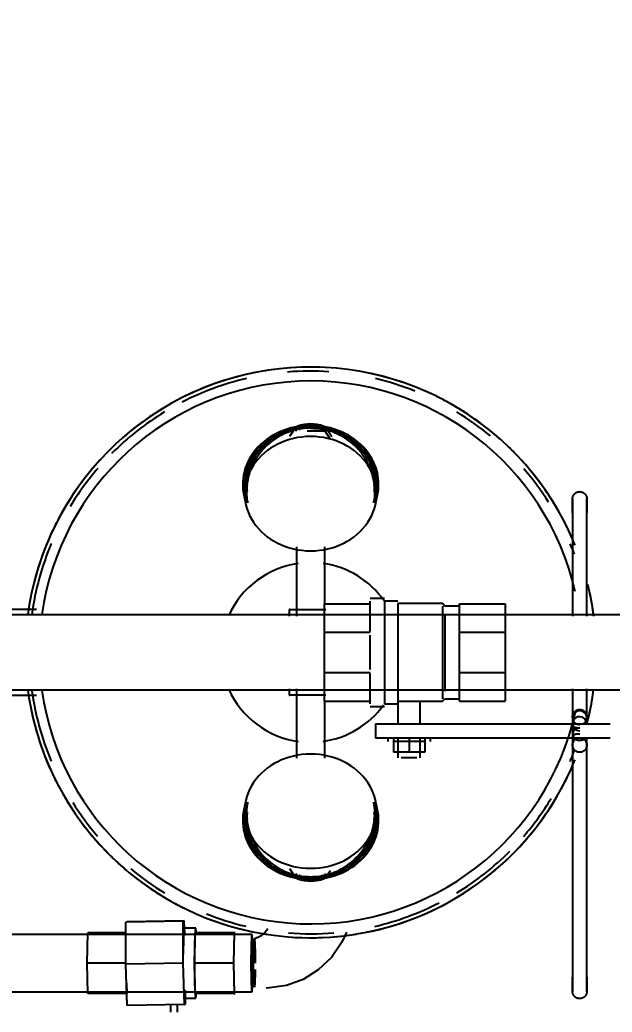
# Model space of a CAD drawing. Extents: x 15525 to 50715, y -3252 to 56414.
# Drawn here: x 40026.6 to 40290.2, y 45196.4 to 45638.1 of the extents above; entities that cross this region are included whole.
import ezdxf

# ---------------------------------------------------------------- set-up
doc = ezdxf.new("R2010")
doc.units = 0
doc.header["$MEASUREMENT"] = 0
doc.layers.add('H-Fixtures__Sink', color=252, linetype='CONTINUOUS')
doc.layers.add('RM$TXT', color=4, linetype='CONTINUOUS')
doc.styles.add('Arial', font='arial.ttf')

msp = doc.modelspace()

# ---------------------------------------------------------------- linework, layer by layer
at = {"layer": 'H-Fixtures__Sink'}
for p, q in [((40146.73, 45452.88), (40149.57, 45457.15)), ((40149.57, 45457.15), (40162.4, 45457.15)), ((40149.57, 45455), (40149.57, 45457.15)), ((40162.4, 45457.15), (40165.39, 45452.66)), ((40162.4, 45455), (40162.4, 45457.15)), ((40162.4, 45455), (40154.47, 45455)), ((40164.87, 45451.3), (40162.4, 45455)), ((40125.76, 45431.44), (40125.76, 45431.04)), ((40126.62, 45431.04), (40126.62, 45427.22)), ((40185.35, 45427.22), (40185.35, 45431.04)), ((40186.21, 45431.04), (40186.21, 45431.44)), ((40272.54, 45424.09), (40272.54, 45372.7)), ((40278.89, 45372.7), (40278.89, 45424.09)), ((40272.54, 45418.59), (40272.54, 45372.7)), ((40278.89, 45372.7), (40278.89, 45418.59)), ((40149.64, 45403.58), (40149.64, 45372.7)), ((40162.34, 45378.19), (40162.34, 45403.58)), ((40162.21, 45365.52), (40162.21, 45378.19)), ((40162.21, 45378.19), (40182.53, 45378.19)), ((40188.88, 45380.57), (40182.53, 45380.57)), ((40182.53, 45365.89), (40182.53, 45379.39)), ((40194.85, 45379.42), (40188.88, 45379.42)), ((40188.88, 45379.39), (40188.88, 45356.56)), ((40194.85, 45378.31), (40194.85, 45356.56)), ((40214.67, 45378.28), (40194.85, 45378.28)), ((40215.74, 45377.2), (40214.67, 45378.28)), ((40222.29, 45365.52), (40222.29, 45378.19)), ((40222.29, 45378.19), (40242.61, 45378.19)), ((40242.61, 45378.19), (40242.61, 45365.52)), ((40033.97, 45375.61), (39956.53, 45375.61)), ((40529.54, 45373.26), (39957.12, 45373.26)), ((40146.46, 45375.64), (40146.46, 45372.7)), ((40146.78, 45375.64), (40146.46, 45375.64)), ((40146.46, 45375.64), (40162.72, 45375.64)), ((40214.67, 45377.22), (40214.67, 45356.56)), ((40222.29, 45377.2), (40215.74, 45377.2)), ((40215.74, 45373.76), (40215.74, 45356.56)), ((40162.21, 45347.6), (40162.21, 45365.52)), ((40162.21, 45365.52), (40182.53, 45365.52)), ((40222.29, 45347.6), (40222.29, 45365.52)), ((40222.29, 45365.52), (40242.61, 45365.52)), ((40242.61, 45365.52), (40242.61, 45347.6)), ((40182.53, 45356.56), (40182.53, 45364.24)), ((40182.53, 45348.89), (40182.53, 45356.56)), ((40188.88, 45356.56), (40188.88, 45333.74)), ((40194.85, 45356.56), (40194.85, 45334.82)), ((40214.67, 45356.56), (40214.67, 45335.91)), ((40215.74, 45356.56), (40215.74, 45339.36)), ((40162.21, 45334.93), (40162.21, 45347.6)), ((40162.21, 45347.6), (40182.53, 45347.6)), ((40182.53, 45333.74), (40182.53, 45347.24)), ((40222.29, 45334.93), (40222.29, 45347.6)), ((40222.29, 45347.6), (40242.61, 45347.6)), ((40242.61, 45347.6), (40242.61, 45334.93)), ((39957.12, 45339.86), (40529.54, 45339.86)), ((40146.46, 45340.43), (40146.46, 45337.53)), ((40149.64, 45340.43), (40149.64, 45309.54)), ((40272.54, 45340.43), (40272.54, 45320.16)), ((40272.54, 45340.43), (40272.54, 45211.99)), ((40278.89, 45324.81), (40278.89, 45340.43)), ((40278.89, 45324.81), (40278.89, 45340.43)), ((39956.53, 45337.51), (40033.97, 45337.51)), ((40162.72, 45337.53), (40146.46, 45337.53)), ((40146.46, 45337.53), (40146.78, 45337.53)), ((40162.21, 45334.93), (40182.53, 45334.93)), ((40162.34, 45309.54), (40162.34, 45334.93)), ((40188.88, 45333.7), (40194.85, 45333.7)), ((40194.85, 45334.93), (40194.85, 45324.81)), ((40194.85, 45334.85), (40214.67, 45334.85)), ((40196.3, 45334.93), (40199.8, 45334.93)), ((40199.8, 45334.93), (40203.3, 45334.93)), ((40204.75, 45324.81), (40204.75, 45334.93)), ((40214.67, 45334.85), (40215.74, 45335.93)), ((40215.74, 45335.93), (40222.29, 45335.93)), ((40222.29, 45334.93), (40242.61, 45334.93)), ((40182.53, 45332.56), (40188.88, 45332.56)), ((40184.83, 45324.81), (40266.78, 45324.81)), ((40184.83, 45324.81), (40184.83, 45318.46)), ((40266.78, 45324.81), (40275.76, 45324.81)), ((40272.54, 45327.5), (40272.54, 45324.81)), ((40272.56, 45324.81), (40275.76, 45324.81)), ((40275.76, 45324.81), (40289.23, 45324.81)), ((40275.76, 45324.81), (40275.76, 45324.81)), ((40278.89, 45324.81), (40278.89, 45327.5)), ((40289.23, 45324.81), (40289.23, 45324.81)), ((40266.78, 45318.46), (40184.83, 45318.46)), ((40190.28, 45318.46), (40190.28, 45316.88)), ((40192.82, 45318.46), (40192.82, 45312.11)), ((40199.8, 45316.88), (40193.06, 45316.88)), ((40194.85, 45318.46), (40194.85, 45309.7)), ((40199.8, 45318.46), (40199.8, 45312.11)), ((40206.54, 45316.88), (40199.8, 45316.88)), ((40204.75, 45309.7), (40204.75, 45318.46)), ((40206.79, 45318.46), (40206.79, 45312.11)), ((40209.33, 45316.88), (40209.33, 45318.46)), ((40275.76, 45318.46), (40266.78, 45318.46)), ((40275.76, 45318.46), (40272.56, 45318.46)), ((40289.23, 45318.46), (40275.76, 45318.46)), ((40275.76, 45318.46), (40275.76, 45318.46)), ((40278.89, 45211.99), (40278.89, 45318.46)), ((40289.23, 45318.46), (40289.23, 45318.46)), ((40199.8, 45312.11), (40192.82, 45312.11)), ((40206.79, 45312.11), (40199.8, 45312.11)), ((40272.54, 45315.29), (40272.54, 45206.49)), ((40278.89, 45206.49), (40278.89, 45315.29)), ((40199.8, 45309.7), (40196.3, 45309.7)), ((40203.3, 45309.7), (40199.8, 45309.7)), ((40126.62, 45285.9), (40126.62, 45282.08)), ((40185.35, 45282.08), (40185.35, 45285.9)), ((40125.76, 45282.08), (40125.76, 45281.69)), ((40186.21, 45281.69), (40186.21, 45282.08)), ((40149.57, 45255.98), (40146.73, 45260.24)), ((40164.62, 45259.3), (40162.4, 45255.98)), ((40149.57, 45258.12), (40149.57, 45255.98)), ((40162.4, 45255.98), (40149.57, 45255.98)), ((40162.4, 45258.12), (40162.4, 45255.98)), ((40099.12, 45236.91), (40073.73, 45236.5)), ((40073.73, 45217.86), (40073.73, 45236.5)), ((40099.73, 45237.09), (40074.35, 45236.67)), ((40099.73, 45237.09), (40099.12, 45236.91)), ((40099.12, 45236.91), (40099.12, 45218.27)), ((40099.95, 45230.51), (40099.73, 45237.09)), ((40104.81, 45233.83), (40099.75, 45233.83)), ((40129.82, 45230.94), (39977.46, 45230.94)), ((40056.49, 45218.24), (40056.75, 45231.73)), ((40073.73, 45231.73), (40056.75, 45231.73)), ((40104.29, 45218.24), (40104.55, 45231.73)), ((40121.9, 45231.73), (40104.55, 45231.73)), ((40121.9, 45231.73), (40121.64, 45218.24)), ((40122.42, 45231.73), (40121.9, 45231.73)), ((40056.75, 45204.75), (40056.49, 45218.24)), ((40073.73, 45218.24), (40056.49, 45218.24)), ((40099.12, 45218.27), (40073.73, 45217.86)), ((40074.35, 45199.39), (40073.73, 45217.86)), ((40099.12, 45218.27), (40099.73, 45199.81)), ((40104.55, 45204.75), (40104.29, 45218.24)), ((40121.64, 45218.24), (40104.29, 45218.24)), ((40121.64, 45218.24), (40121.9, 45204.75)), ((39977.46, 45205.54), (40129.82, 45205.54)), ((40074.02, 45209.28), (40074.1, 45204.75)), ((40100.35, 45199.98), (40100.35, 45206.17)), ((40074.1, 45204.75), (40056.75, 45204.75)), ((40099.75, 45202.65), (40104.81, 45202.65)), ((40121.9, 45204.75), (40104.55, 45204.75)), ((40121.9, 45204.75), (40122.42, 45204.75)), ((40099.73, 45199.81), (40074.35, 45199.39)), ((40093.61, 45199.71), (40093.61, 45196.45)), ((40096.78, 45196.45), (40096.78, 45199.76)), ((40099.73, 45199.81), (40100.35, 45199.98))]:
    msp.add_line(p, q, dxfattribs=at)
at = {"layer": 'H-Fixtures__Sink', "flags": 128}
for points in [[(40272.67, 45406.68), (40270.89, 45410.66), (40268.63, 45415.21), (40266.2, 45419.67), (40263.59, 45424.02), (40260.8, 45428.27), (40257.85, 45432.41), (40254.74, 45436.42), (40251.46, 45440.31), (40248.04, 45444.06), (40244.47, 45447.67), (40240.75, 45451.13), (40236.9, 45454.45), (40232.92, 45457.61), (40228.82, 45460.6), (40224.6, 45463.43), (40220.28, 45466.09), (40215.84, 45468.57), (40211.32, 45470.88), (40206.7, 45473), (40202, 45474.93), (40197.23, 45476.68), (40192.4, 45478.23), (40187.5, 45479.59), (40182.56, 45480.75), (40177.57, 45481.72), (40172.55, 45482.48), (40167.5, 45483.04), (40162.43, 45483.4), (40157.36, 45483.56), (40152.28, 45483.51), (40147.2, 45483.26), (40142.14, 45482.81), (40137.11, 45482.15), (40132.1, 45481.3), (40127.13, 45480.24), (40122.21, 45478.99), (40117.34, 45477.54), (40112.53, 45475.9), (40107.79, 45474.07), (40103.13, 45472.04), (40098.56, 45469.84), (40094.07, 45467.45), (40089.69, 45464.89), (40085.41, 45462.15), (40081.25, 45459.24), (40077.2, 45456.17), (40073.28, 45452.94), (40069.49, 45449.56), (40065.84, 45446.02), (40062.34, 45442.35), (40058.98, 45438.53), (40055.78, 45434.59), (40052.74, 45430.52), (40049.87, 45426.33), (40047.16, 45422.03), (40044.63, 45417.63), (40042.28, 45413.13), (40040.11, 45408.53), (40038.12, 45403.86), (40036.32, 45399.11), (40034.72, 45394.29), (40033.31, 45389.41), (40032.09, 45384.48), (40031.07, 45379.5), (40030.26, 45374.49)], [(40150.89, 45455.66), (40151.05, 45455.86), (40151.21, 45456.05), (40151.38, 45456.24), (40151.56, 45456.42), (40151.75, 45456.59), (40151.94, 45456.76), (40152.14, 45456.92), (40152.34, 45457.07), (40152.55, 45457.21), (40152.77, 45457.34), (40152.99, 45457.47), (40153.22, 45457.58), (40153.45, 45457.69), (40153.68, 45457.78), (40153.92, 45457.87), (40154.16, 45457.95), (40154.41, 45458.02), (40154.66, 45458.07), (40154.91, 45458.12), (40155.16, 45458.16), (40155.41, 45458.19), (40155.66, 45458.21), (40155.92, 45458.21), (40155.99, 45458.21)], [(40155.99, 45458.21), (40156.24, 45458.21), (40156.49, 45458.19), (40156.75, 45458.17), (40157, 45458.13), (40157.25, 45458.09), (40157.49, 45458.03), (40157.74, 45457.97), (40157.98, 45457.89), (40158.22, 45457.81), (40158.46, 45457.71), (40158.69, 45457.61), (40158.92, 45457.5), (40159.14, 45457.38), (40159.36, 45457.24), (40159.57, 45457.11), (40159.78, 45456.96), (40159.98, 45456.8), (40160.17, 45456.64), (40160.36, 45456.47), (40160.54, 45456.29), (40160.71, 45456.1), (40160.88, 45455.91), (40161.04, 45455.71)], [(40155.99, 45456.38), (40154.99, 45456.36), (40154, 45456.31), (40153.02, 45456.22), (40152.03, 45456.1), (40151.04, 45455.95), (40150.06, 45455.76), (40149.08, 45455.53), (40148.1, 45455.27), (40147.12, 45454.97), (40146.15, 45454.63), (40145.19, 45454.26), (40144.23, 45453.85), (40143.28, 45453.4), (40142.34, 45452.91), (40141.41, 45452.38), (40140.49, 45451.82), (40139.59, 45451.21), (40138.69, 45450.56), (40137.82, 45449.86), (40136.96, 45449.13), (40136.12, 45448.35), (40135.31, 45447.53), (40134.52, 45446.67), (40133.76, 45445.77), (40133.03, 45444.82), (40132.33, 45443.84), (40131.66, 45442.81), (40131.04, 45441.75), (40130.45, 45440.64), (40129.91, 45439.51), (40129.42, 45438.34), (40128.98, 45437.14), (40128.58, 45435.92), (40128.24, 45434.67), (40127.96, 45433.39), (40127.73, 45432.11), (40127.57, 45430.8), (40127.46, 45429.49), (40127.41, 45428.17), (40127.42, 45427.02)], [(40184.55, 45427.02), (40184.56, 45428.34), (40184.5, 45429.66), (40184.39, 45430.97), (40184.21, 45432.27), (40183.98, 45433.56), (40183.69, 45434.82), (40183.34, 45436.07), (40182.94, 45437.3), (40182.49, 45438.49), (40181.99, 45439.65), (40181.44, 45440.79), (40180.86, 45441.88), (40180.23, 45442.94), (40179.56, 45443.96), (40178.85, 45444.94), (40178.12, 45445.88), (40177.35, 45446.78), (40176.56, 45447.64), (40175.74, 45448.45), (40174.9, 45449.22), (40174.04, 45449.95), (40173.16, 45450.64), (40172.27, 45451.29), (40171.36, 45451.89), (40170.44, 45452.45), (40169.51, 45452.98), (40168.57, 45453.46), (40167.62, 45453.9), (40166.66, 45454.31), (40165.69, 45454.68), (40164.72, 45455.01), (40163.75, 45455.3), (40162.77, 45455.56), (40161.79, 45455.78), (40160.8, 45455.97), (40159.82, 45456.12), (40158.83, 45456.23), (40157.84, 45456.32), (40156.85, 45456.36), (40155.99, 45456.38)], [(40272.54, 45424.94), (40272.54, 45425.07), (40272.55, 45425.19), (40272.56, 45425.32), (40272.58, 45425.45), (40272.6, 45425.57), (40272.63, 45425.7), (40272.66, 45425.82), (40272.7, 45425.94), (40272.74, 45426.06), (40272.79, 45426.18), (40272.84, 45426.29), (40272.9, 45426.41), (40272.96, 45426.52), (40273.02, 45426.63), (40273.09, 45426.73), (40273.17, 45426.84), (40273.25, 45426.94), (40273.33, 45427.03), (40273.41, 45427.13), (40273.5, 45427.22), (40273.6, 45427.3), (40273.69, 45427.39), (40273.79, 45427.47), (40273.89, 45427.54), (40274, 45427.61), (40274.11, 45427.68), (40274.22, 45427.74), (40274.33, 45427.8), (40274.45, 45427.85), (40274.56, 45427.9), (40274.68, 45427.94), (40274.8, 45427.98), (40274.93, 45428.02), (40275.05, 45428.05), (40275.17, 45428.07), (40275.3, 45428.09), (40275.43, 45428.1), (40275.55, 45428.11), (40275.68, 45428.12), (40275.71, 45428.12)], [(40275.71, 45428.12), (40275.84, 45428.11), (40275.97, 45428.11), (40276.09, 45428.09), (40276.22, 45428.08), (40276.35, 45428.05), (40276.47, 45428.02), (40276.59, 45427.99), (40276.71, 45427.95), (40276.83, 45427.91), (40276.95, 45427.87), (40277.07, 45427.81), (40277.18, 45427.76), (40277.29, 45427.7), (40277.4, 45427.63), (40277.51, 45427.56), (40277.61, 45427.49), (40277.71, 45427.41), (40277.81, 45427.33), (40277.9, 45427.24), (40277.99, 45427.15), (40278.08, 45427.06), (40278.16, 45426.96), (40278.24, 45426.86), (40278.32, 45426.76), (40278.39, 45426.66), (40278.45, 45426.55), (40278.51, 45426.44), (40278.57, 45426.32), (40278.63, 45426.21), (40278.67, 45426.09), (40278.72, 45425.97), (40278.76, 45425.85), (40278.79, 45425.73), (40278.82, 45425.6), (40278.84, 45425.48), (40278.86, 45425.35), (40278.88, 45425.23), (40278.89, 45425.1), (40278.89, 45424.97), (40278.89, 45424.94)], [(40272.54, 45418.59), (40272.54, 45418.84), (40272.54, 45419.1), (40272.54, 45419.35), (40272.54, 45419.6), (40272.54, 45419.85), (40272.54, 45420.1), (40272.54, 45420.35), (40272.54, 45420.59), (40272.54, 45420.83), (40272.54, 45421.06), (40272.54, 45421.3), (40272.54, 45421.52), (40272.54, 45421.75), (40272.54, 45421.96), (40272.54, 45422.18), (40272.54, 45422.38), (40272.54, 45422.58), (40272.54, 45422.78), (40272.54, 45422.97), (40272.54, 45423.15), (40272.54, 45423.32), (40272.54, 45423.48), (40272.54, 45423.64), (40272.54, 45423.79), (40272.54, 45423.93), (40272.54, 45424.07), (40272.54, 45424.19), (40272.54, 45424.31), (40272.54, 45424.41), (40272.54, 45424.51), (40272.54, 45424.6), (40272.54, 45424.67), (40272.54, 45424.74), (40272.54, 45424.8), (40272.54, 45424.85), (40272.54, 45424.89), (40272.54, 45424.91), (40272.54, 45424.93), (40272.54, 45424.94)], [(40272.54, 45424.94), (40272.54, 45424.94), (40272.54, 45424.92), (40272.54, 45424.89), (40272.54, 45424.86), (40272.54, 45424.81), (40272.54, 45424.76), (40272.54, 45424.69), (40272.54, 45424.62), (40272.54, 45424.53), (40272.54, 45424.44), (40272.54, 45424.34), (40272.54, 45424.22), (40272.54, 45424.1), (40272.54, 45424.09)], [(40278.89, 45424.09), (40278.89, 45424.21), (40278.89, 45424.33), (40278.89, 45424.43), (40278.89, 45424.53), (40278.89, 45424.61), (40278.89, 45424.69), (40278.89, 45424.75), (40278.89, 45424.81), (40278.89, 45424.86), (40278.89, 45424.89), (40278.89, 45424.92), (40278.89, 45424.93), (40278.89, 45424.94)], [(40278.89, 45424.94), (40278.89, 45424.94), (40278.89, 45424.92), (40278.89, 45424.89), (40278.89, 45424.86), (40278.89, 45424.81), (40278.89, 45424.76), (40278.89, 45424.69), (40278.89, 45424.62), (40278.89, 45424.53), (40278.89, 45424.44), (40278.89, 45424.34), (40278.89, 45424.22), (40278.89, 45424.1), (40278.89, 45423.97), (40278.89, 45423.83), (40278.89, 45423.68), (40278.89, 45423.53), (40278.89, 45423.36), (40278.89, 45423.19), (40278.89, 45423.01), (40278.89, 45422.83), (40278.89, 45422.64), (40278.89, 45422.44), (40278.89, 45422.23), (40278.89, 45422.02), (40278.89, 45421.81), (40278.89, 45421.58), (40278.89, 45421.36), (40278.89, 45421.13), (40278.89, 45420.89), (40278.89, 45420.65), (40278.89, 45420.41), (40278.89, 45420.17), (40278.89, 45419.92), (40278.89, 45419.67), (40278.89, 45419.42), (40278.89, 45419.17), (40278.89, 45418.91), (40278.89, 45418.66), (40278.89, 45418.59)], [(40281.94, 45372.7), (40281.36, 45376.8), (40280.45, 45381.8), (40279.35, 45386.75)], [(40030.11, 45339.86), (40030.61, 45336.33), (40031.52, 45331.33), (40032.63, 45326.38), (40033.93, 45321.47), (40035.43, 45316.61), (40037.13, 45311.83), (40039.01, 45307.11), (40041.08, 45302.47), (40043.34, 45297.92), (40045.77, 45293.46), (40048.38, 45289.1), (40051.17, 45284.85), (40054.12, 45280.72), (40057.23, 45276.71), (40060.51, 45272.82), (40063.93, 45269.07), (40067.5, 45265.46), (40071.22, 45261.99), (40075.07, 45258.68), (40079.05, 45255.52), (40083.15, 45252.53), (40087.37, 45249.7), (40091.7, 45247.04), (40096.13, 45244.56), (40100.65, 45242.25), (40105.27, 45240.13), (40109.97, 45238.2), (40114.74, 45236.45), (40119.57, 45234.9), (40124.47, 45233.54), (40129.41, 45232.38), (40134.4, 45231.41), (40139.42, 45230.65), (40144.47, 45230.09), (40149.54, 45229.73), (40154.61, 45229.57), (40159.69, 45229.62), (40164.77, 45229.87), (40169.83, 45230.32), (40174.86, 45230.98), (40179.87, 45231.83), (40184.84, 45232.89), (40189.76, 45234.14), (40194.63, 45235.59), (40199.44, 45237.23), (40204.18, 45239.06), (40208.84, 45241.08), (40213.41, 45243.29), (40217.9, 45245.68), (40222.28, 45248.24), (40226.56, 45250.98), (40230.72, 45253.89), (40234.77, 45256.96), (40238.69, 45260.19), (40242.48, 45263.57), (40246.13, 45267.1), (40249.63, 45270.78), (40252.99, 45274.59), (40256.19, 45278.54), (40259.23, 45282.61), (40262.1, 45286.8), (40264.81, 45291.1), (40267.34, 45295.5), (40269.69, 45300), (40271.86, 45304.59)], [(40278.93, 45324.81), (40279.88, 45328.65), (40280.9, 45333.63), (40281.71, 45338.64)], [(40272.54, 45327.99), (40272.54, 45328.12), (40272.55, 45328.24), (40272.56, 45328.37), (40272.58, 45328.49), (40272.6, 45328.62), (40272.63, 45328.74), (40272.66, 45328.87), (40272.7, 45328.99), (40272.74, 45329.11), (40272.79, 45329.23), (40272.84, 45329.34), (40272.9, 45329.46), (40272.96, 45329.57), (40273.02, 45329.68), (40273.09, 45329.78), (40273.17, 45329.89), (40273.25, 45329.99), (40273.33, 45330.08), (40273.41, 45330.18), (40273.5, 45330.27), (40273.6, 45330.35), (40273.69, 45330.44), (40273.79, 45330.52), (40273.89, 45330.59), (40274, 45330.66), (40274.11, 45330.73), (40274.22, 45330.79), (40274.33, 45330.85), (40274.45, 45330.9), (40274.56, 45330.95), (40274.68, 45330.99), (40274.8, 45331.03), (40274.93, 45331.06), (40275.05, 45331.09), (40275.17, 45331.12), (40275.3, 45331.14), (40275.43, 45331.15), (40275.55, 45331.16), (40275.68, 45331.16), (40275.71, 45331.16)], [(40275.71, 45331.16), (40275.84, 45331.16), (40275.97, 45331.15), (40276.09, 45331.14), (40276.22, 45331.12), (40276.35, 45331.1), (40276.47, 45331.07), (40276.59, 45331.04), (40276.71, 45331), (40276.83, 45330.96), (40276.95, 45330.91), (40277.07, 45330.86), (40277.18, 45330.81), (40277.29, 45330.74), (40277.4, 45330.68), (40277.51, 45330.61), (40277.61, 45330.54), (40277.71, 45330.46), (40277.81, 45330.38), (40277.9, 45330.29), (40277.99, 45330.2), (40278.08, 45330.11), (40278.16, 45330.01), (40278.24, 45329.91), (40278.32, 45329.81), (40278.39, 45329.7), (40278.45, 45329.6), (40278.51, 45329.49), (40278.57, 45329.37), (40278.63, 45329.26), (40278.67, 45329.14), (40278.72, 45329.02), (40278.76, 45328.9), (40278.79, 45328.78), (40278.82, 45328.65), (40278.84, 45328.53), (40278.86, 45328.4), (40278.88, 45328.28), (40278.89, 45328.15), (40278.89, 45328.02), (40278.89, 45327.99)], [(40272.54, 45327.5), (40272.54, 45327.59), (40272.54, 45327.68), (40272.54, 45327.75), (40272.54, 45327.81), (40272.54, 45327.87), (40272.54, 45327.91), (40272.54, 45327.95), (40272.54, 45327.97), (40272.54, 45327.99)], [(40272.54, 45327.99), (40272.54, 45327.98), (40272.54, 45327.97), (40272.54, 45327.94), (40272.54, 45327.91), (40272.54, 45327.86), (40272.54, 45327.81), (40272.54, 45327.74), (40272.54, 45327.67), (40272.54, 45327.58), (40272.54, 45327.49), (40272.54, 45327.38), (40272.54, 45327.27), (40272.54, 45327.15), (40272.54, 45327.02), (40272.54, 45326.88), (40272.54, 45326.73), (40272.54, 45326.58), (40272.54, 45326.41), (40272.54, 45326.24), (40272.54, 45326.06), (40272.54, 45325.88), (40272.54, 45325.69), (40272.54, 45325.49), (40272.54, 45325.28), (40272.54, 45325.07), (40272.54, 45324.85), (40272.54, 45324.81)], [(40278.89, 45324.81), (40278.89, 45325.03), (40278.89, 45325.24), (40278.89, 45325.45), (40278.89, 45325.65), (40278.89, 45325.84), (40278.89, 45326.03), (40278.89, 45326.21), (40278.89, 45326.38), (40278.89, 45326.55), (40278.89, 45326.71), (40278.89, 45326.85), (40278.89, 45326.99), (40278.89, 45327.13), (40278.89, 45327.25), (40278.89, 45327.36), (40278.89, 45327.47), (40278.89, 45327.57), (40278.89, 45327.65), (40278.89, 45327.73), (40278.89, 45327.8), (40278.89, 45327.85), (40278.89, 45327.9), (40278.89, 45327.94), (40278.89, 45327.97), (40278.89, 45327.98), (40278.89, 45327.99)], [(40278.89, 45327.99), (40278.89, 45327.98), (40278.89, 45327.97), (40278.89, 45327.94), (40278.89, 45327.91), (40278.89, 45327.86), (40278.89, 45327.81), (40278.89, 45327.74), (40278.89, 45327.67), (40278.89, 45327.58), (40278.89, 45327.5)], [(40272.54, 45318.46), (40272.54, 45318.25), (40272.54, 45318.03), (40272.54, 45317.83), (40272.54, 45317.63), (40272.54, 45317.43), (40272.54, 45317.25), (40272.54, 45317.07), (40272.54, 45316.89), (40272.54, 45316.73), (40272.54, 45316.57), (40272.54, 45316.42), (40272.54, 45316.28), (40272.54, 45316.15), (40272.54, 45316.03), (40272.54, 45315.91), (40272.54, 45315.81), (40272.54, 45315.71), (40272.54, 45315.63), (40272.54, 45315.55), (40272.54, 45315.48), (40272.54, 45315.42), (40272.54, 45315.38), (40272.54, 45315.34), (40272.54, 45315.31), (40272.54, 45315.3), (40272.54, 45315.29)], [(40278.89, 45315.29), (40278.89, 45315.29), (40278.89, 45315.31), (40278.89, 45315.33), (40278.89, 45315.37), (40278.89, 45315.42), (40278.89, 45315.47), (40278.89, 45315.54), (40278.89, 45315.61), (40278.89, 45315.7), (40278.89, 45315.79), (40278.89, 45315.89), (40278.89, 45316.01), (40278.89, 45316.13), (40278.89, 45316.26), (40278.89, 45316.4), (40278.89, 45316.55), (40278.89, 45316.7), (40278.89, 45316.87), (40278.89, 45317.04), (40278.89, 45317.22), (40278.89, 45317.4), (40278.89, 45317.59), (40278.89, 45317.79), (40278.89, 45318), (40278.89, 45318.21), (40278.89, 45318.42)], [(40127.42, 45286.1), (40127.41, 45284.78), (40127.47, 45283.46), (40127.58, 45282.15), (40127.76, 45280.85), (40127.99, 45279.57), (40128.28, 45278.3), (40128.63, 45277.05), (40129.03, 45275.83), (40129.48, 45274.63), (40129.98, 45273.47), (40130.53, 45272.34), (40131.11, 45271.24), (40131.75, 45270.18), (40132.41, 45269.16), (40133.12, 45268.18), (40133.85, 45267.24), (40134.62, 45266.34), (40135.41, 45265.48), (40136.23, 45264.67), (40137.07, 45263.9), (40137.93, 45263.17), (40138.81, 45262.48), (40139.7, 45261.84), (40140.61, 45261.23), (40141.53, 45260.67), (40142.46, 45260.15), (40143.4, 45259.66), (40144.35, 45259.22), (40145.31, 45258.81), (40146.28, 45258.44), (40147.25, 45258.11), (40148.22, 45257.82), (40149.2, 45257.56), (40150.18, 45257.34), (40151.17, 45257.15), (40152.15, 45257), (40153.14, 45256.89), (40154.13, 45256.81), (40155.12, 45256.76), (40155.99, 45256.75)], [(40155.99, 45256.75), (40156.98, 45256.76), (40157.97, 45256.81), (40158.96, 45256.9), (40159.94, 45257.02), (40160.93, 45257.18), (40161.91, 45257.37), (40162.89, 45257.59), (40163.87, 45257.85), (40164.85, 45258.15), (40165.82, 45258.49), (40166.78, 45258.86), (40167.74, 45259.27), (40168.69, 45259.72), (40169.63, 45260.21), (40170.56, 45260.74), (40171.48, 45261.31), (40172.38, 45261.92), (40173.28, 45262.57), (40174.15, 45263.26), (40175.01, 45263.99), (40175.85, 45264.77), (40176.66, 45265.59), (40177.45, 45266.45), (40178.21, 45267.36), (40178.94, 45268.3), (40179.64, 45269.29), (40180.31, 45270.31), (40180.93, 45271.38), (40181.52, 45272.48), (40182.06, 45273.61), (40182.55, 45274.78), (40182.99, 45275.98), (40183.39, 45277.21), (40183.73, 45278.46), (40184.01, 45279.73), (40184.24, 45281.02), (40184.4, 45282.32), (40184.51, 45283.63), (40184.56, 45284.95), (40184.55, 45286.1)], [(40155.99, 45254.91), (40155.73, 45254.91), (40155.48, 45254.93), (40155.22, 45254.95), (40154.97, 45254.99), (40154.72, 45255.03), (40154.48, 45255.09), (40154.23, 45255.15), (40153.99, 45255.23), (40153.75, 45255.31), (40153.51, 45255.41), (40153.28, 45255.51), (40153.05, 45255.62), (40152.83, 45255.75), (40152.61, 45255.88), (40152.4, 45256.02), (40152.19, 45256.16), (40151.99, 45256.32), (40151.8, 45256.48), (40151.61, 45256.65), (40151.43, 45256.83), (40151.26, 45257.02), (40151.09, 45257.21), (40150.93, 45257.41)], [(40161.08, 45257.47), (40160.92, 45257.26), (40160.76, 45257.07), (40160.59, 45256.88), (40160.41, 45256.7), (40160.22, 45256.53), (40160.03, 45256.36), (40159.83, 45256.21), (40159.63, 45256.06), (40159.42, 45255.91), (40159.2, 45255.78), (40158.98, 45255.66), (40158.75, 45255.54), (40158.52, 45255.44), (40158.29, 45255.34), (40158.05, 45255.25), (40157.81, 45255.17), (40157.56, 45255.11), (40157.31, 45255.05), (40157.06, 45255), (40156.81, 45254.96), (40156.56, 45254.93), (40156.31, 45254.92), (40156.05, 45254.91), (40155.99, 45254.91)], [(40136.85, 45233.47), (40135.77, 45232.1), (40133.64, 45230.3), (40130.9, 45228.91)], [(40171.89, 45232.07), (40169.91, 45227.54), (40165.21, 45220.82), (40159.35, 45215.24), (40152.58, 45211.02), (40145.19, 45208.31), (40137.73, 45207.22), (40136.17, 45207.18)], [(40130.9, 45207.57), (40130.81, 45207.94), (40130.73, 45209), (40130.66, 45210.7), (40130.6, 45212.91), (40130.56, 45215.48), (40130.55, 45218.24), (40130.56, 45221), (40130.6, 45223.57), (40130.66, 45225.78), (40130.73, 45227.48), (40130.81, 45228.54), (40130.9, 45228.91)], [(40130.9, 45228.91), (40131, 45228.54), (40131.08, 45227.48), (40131.15, 45225.78), (40131.21, 45223.57), (40131.25, 45221), (40131.26, 45218.24)], [(40131.25, 45215.48), (40131.21, 45212.91), (40131.15, 45210.7), (40131.08, 45209), (40131, 45207.94), (40130.9, 45207.57)], [(40272.54, 45205.64), (40272.54, 45205.64), (40272.54, 45205.66), (40272.54, 45205.68), (40272.54, 45205.72), (40272.54, 45205.76), (40272.54, 45205.82), (40272.54, 45205.88), (40272.54, 45205.96), (40272.54, 45206.04), (40272.54, 45206.14), (40272.54, 45206.24), (40272.54, 45206.36), (40272.54, 45206.48), (40272.54, 45206.61), (40272.54, 45206.75), (40272.54, 45206.89), (40272.54, 45207.05), (40272.54, 45207.21), (40272.54, 45207.38), (40272.54, 45207.56), (40272.54, 45207.75), (40272.54, 45207.94), (40272.54, 45208.14), (40272.54, 45208.35), (40272.54, 45208.56), (40272.54, 45208.77), (40272.54, 45208.99), (40272.54, 45209.22), (40272.54, 45209.45), (40272.54, 45209.69), (40272.54, 45209.93), (40272.54, 45210.17), (40272.54, 45210.41), (40272.54, 45210.66), (40272.54, 45210.91), (40272.54, 45211.16), (40272.54, 45211.41), (40272.54, 45211.67), (40272.54, 45211.92), (40272.54, 45211.99)], [(40278.89, 45211.99), (40278.89, 45211.73), (40278.89, 45211.48), (40278.89, 45211.23), (40278.89, 45210.98), (40278.89, 45210.73), (40278.89, 45210.48), (40278.89, 45210.23), (40278.89, 45209.99), (40278.89, 45209.75), (40278.89, 45209.51), (40278.89, 45209.28), (40278.89, 45209.06), (40278.89, 45208.83), (40278.89, 45208.61), (40278.89, 45208.4), (40278.89, 45208.2), (40278.89, 45207.99), (40278.89, 45207.8), (40278.89, 45207.61), (40278.89, 45207.43), (40278.89, 45207.26), (40278.89, 45207.09), (40278.89, 45206.94), (40278.89, 45206.79), (40278.89, 45206.64), (40278.89, 45206.51), (40278.89, 45206.39), (40278.89, 45206.27), (40278.89, 45206.17), (40278.89, 45206.07), (40278.89, 45205.98), (40278.89, 45205.9), (40278.89, 45205.84), (40278.89, 45205.78), (40278.89, 45205.73), (40278.89, 45205.69), (40278.89, 45205.66), (40278.89, 45205.65), (40278.89, 45205.64)], [(40272.54, 45206.49), (40272.54, 45206.37), (40272.54, 45206.25), (40272.54, 45206.15), (40272.54, 45206.05), (40272.54, 45205.97), (40272.54, 45205.89), (40272.54, 45205.83), (40272.54, 45205.77), (40272.54, 45205.72), (40272.54, 45205.69), (40272.54, 45205.66), (40272.54, 45205.64), (40272.54, 45205.64)], [(40275.71, 45202.46), (40275.59, 45202.47), (40275.46, 45202.47), (40275.33, 45202.49), (40275.21, 45202.5), (40275.08, 45202.53), (40274.96, 45202.55), (40274.84, 45202.59), (40274.72, 45202.62), (40274.6, 45202.67), (40274.48, 45202.71), (40274.36, 45202.77), (40274.25, 45202.82), (40274.14, 45202.88), (40274.03, 45202.95), (40273.92, 45203.02), (40273.82, 45203.09), (40273.72, 45203.17), (40273.62, 45203.25), (40273.53, 45203.34), (40273.44, 45203.43), (40273.35, 45203.52), (40273.27, 45203.61), (40273.19, 45203.71), (40273.11, 45203.82), (40273.04, 45203.92), (40272.98, 45204.03), (40272.91, 45204.14), (40272.86, 45204.25), (40272.8, 45204.37), (40272.76, 45204.49), (40272.71, 45204.61), (40272.67, 45204.73), (40272.64, 45204.85), (40272.61, 45204.97), (40272.59, 45205.1), (40272.57, 45205.22), (40272.55, 45205.35), (40272.54, 45205.48), (40272.54, 45205.6), (40272.54, 45205.64)], [(40278.89, 45205.64), (40278.89, 45205.51), (40278.88, 45205.38), (40278.87, 45205.26), (40278.85, 45205.13), (40278.83, 45205.01), (40278.8, 45204.88), (40278.77, 45204.76), (40278.73, 45204.64), (40278.69, 45204.52), (40278.64, 45204.4), (40278.59, 45204.29), (40278.53, 45204.17), (40278.47, 45204.06), (40278.4, 45203.95), (40278.34, 45203.84), (40278.26, 45203.74), (40278.18, 45203.64), (40278.1, 45203.54), (40278.02, 45203.45), (40277.93, 45203.36), (40277.83, 45203.27), (40277.74, 45203.19), (40277.64, 45203.11), (40277.54, 45203.04), (40277.43, 45202.97), (40277.32, 45202.9), (40277.21, 45202.84), (40277.1, 45202.78), (40276.98, 45202.73), (40276.87, 45202.68), (40276.75, 45202.63), (40276.62, 45202.6), (40276.5, 45202.56), (40276.38, 45202.53), (40276.25, 45202.51), (40276.13, 45202.49), (40276, 45202.48), (40275.88, 45202.47), (40275.75, 45202.46), (40275.71, 45202.46)], [(40278.89, 45205.64), (40278.89, 45205.64), (40278.89, 45205.66), (40278.89, 45205.68), (40278.89, 45205.72), (40278.89, 45205.76), (40278.89, 45205.82), (40278.89, 45205.88), (40278.89, 45205.96), (40278.89, 45206.04), (40278.89, 45206.14), (40278.89, 45206.24), (40278.89, 45206.36), (40278.89, 45206.48), (40278.89, 45206.49)]]:
    msp.add_lwpolyline(points, dxfattribs=at)
at = {"layer": 'H-Fixtures__Sink'}
for radius, start, end in [(127, 100.5179, 118.7096), (127, 97.3003, 99.7569), (127, 87.0116, 96.6367), (125.23, 86.2768, 94.7208), (127, 79.1276, 80.7828), (127, 69.5287, 78.5323), (120.83, 12.9498, 171.9876), (125.23, 103.1918, 117.1767), (125.23, 68.2603, 76.71), (127, 65.1227, 67.6701), (127, 61.2904, 63.8309), (127, 119.4129, 135.236), (127, 51.4755, 60.5871), (125.23, 121.2843, 135.0244), (125.23, 50.3016, 58.7157), (127, 47.1211, 49.826), (127, 136.0366, 150.7998), (127, 43.5355, 46.1093), (127, 33.5227, 42.9529), (125.23, 139.1421, 148.7377), (125.23, 32.2631, 40.7535), (127, 29.5703, 31.7719), (127, 151.4104, 153.9852), (127, 25.9144, 28.1882), (127, 154.5809, 172.3742), (127, 22.0901, 24.5559), (125.23, 157.1983, 172.2673), (125.23, 20.4394, 22.7125), (39.97, 98.0246, 155.7772), (39.97, 34.8932, 81.9754), (127, 7.3988, 11.8601), (127, 187.6598, 204.5559), (125.23, 187.768, 202.7125), (120.83, 188.0511, 347.3235), (39.97, 204.2131, 261.9754), (127, 347.8266, 352.6012), (39.97, 278.0246, 324.1714), (125.23, 337.1983, 339.5317), (127, 334.5809, 337.8874), (127, 205.9144, 208.1882), (127, 331.4104, 333.9852), (127, 209.2579, 211.7719), (125.23, 212.2631, 220.7535), (127, 316.0366, 329.8718), (125.23, 319.1421, 328.7377), (127, 213.6696, 222.9529), (127, 223.5355, 226.1093), (125.23, 301.2843, 315.0244), (127, 227.1211, 229.826), (127, 299.4129, 315.236), (125.23, 230.3016, 238.7157), (127, 231.4755, 240.5871), (127, 241.2904, 244.1779), (127, 280.5179, 298.7096), (125.23, 283.1918, 297.1767), (127, 245.1227, 247.6701), (125.23, 248.2603, 256.71), (127, 249.5287, 258.5323), (127, 259.1276, 261.4994), (127, 265.5167, 276.6367), (125.23, 265.5017, 274.7208), (127, 277.3003, 279.2172)]:
    msp.add_arc((40155.99, 45356.56), radius, start, end, dxfattribs=at)
for centre, major_axis, ratio, start_param, end_param in [((40155.99, 45431.44), (30.22, 0), 0.866025, 1.570796, 3.455752), ((40155.99, 45431.04), (30.22, 0), 0.866025, 1.570796, 3.455752), ((40155.99, 45445.38), (14.88, 0), 0.866025, 1.570796, 2.356194), ((40155.99, 45445.38), (14.88, 0), 0.866025, 0.785398, 1.570796), ((40155.99, 45431.44), (30.22, 0), 0.866025, 5.969026, 7.853982), ((40155.99, 45431.04), (30.22, 0), 0.866025, 5.969026, 7.853982), ((40155.99, 45431.04), (29.37, 0), 0.866025, 1.570796, 3.455752), ((40155.99, 45431.04), (29.37, 0), 0.866025, 5.969026, 7.853982), ((40155.99, 45431.44), (28.57, 0), 0.866025, 1.379606, 1.570796), ((40155.99, 45431.44), (28.57, 0), 0.866025, 1.207661, 1.355019), ((40155.99, 45431.44), (28.57, 0), 0.866025, 2.227357, 3.272962), ((40155.99, 45427.22), (29.37, 0), 0.866025, 1.570796, 4.712389), ((40155.99, 45427.22), (29.37, 0), 0.866025, 4.712389, 7.853982), ((40155.99, 45431.44), (28.57, 0), 0.866025, 6.151816, 7.197421), ((40155.99, 45427.62), (28.57, 0), 0.866025, 2.997022, 3.286163), ((40155.99, 45427.62), (28.57, 0), 0.866025, 6.138615, 6.427755), ((40155.99, 45427.62), (28.57, 0), 0.866025, 3.025443, 3.286009), ((40155.99, 45427.62), (28.57, 0), 0.866025, 6.138769, 6.399335), ((40275.71, 45324.81), (3.18, 0), 0.987593, 1.570796, 4.712389), ((40275.71, 45324.81), (3.18, 0), 0.987593, 0, 1.570796), ((40275.71, 45320.16), (3.18, 0), 0.866025, 1.570796, 4.712389), ((40275.71, 45320.16), (3.18, 0), 0.866025, 4.712389, 5.497787), ((40155.99, 45285.9), (29.37, 0), 0.866025, 1.570796, 4.712389), ((40155.99, 45285.9), (29.37, 0), 0.866025, 4.712389, 7.853982), ((40155.99, 45282.08), (30.22, 0), 0.866025, 2.827433, 4.712389), ((40155.99, 45281.69), (30.22, 0), 0.866025, 2.827433, 4.712389), ((40155.99, 45282.08), (29.37, 0), 0.866025, 2.827433, 4.712389), ((40155.99, 45285.5), (28.57, 0), 0.866025, 2.984925, 3.272033), ((40155.99, 45282.08), (30.22, 0), 0.866025, 4.712389, 6.597345), ((40155.99, 45282.08), (29.37, 0), 0.866025, 4.712389, 6.597345), ((40155.99, 45281.69), (30.22, 0), 0.866025, 4.712389, 6.597345), ((40155.99, 45285.5), (28.57, 0), 0.866025, 6.152745, 6.439853), ((40155.99, 45281.69), (28.57, 0), 0.866025, 2.997022, 4.055828), ((40155.99, 45285.5), (28.57, 0), 0.866025, 3.010223, 3.272962), ((40155.99, 45281.69), (28.57, 0), 0.866025, 5.36895, 6.427755), ((40155.99, 45285.5), (28.57, 0), 0.866025, 6.151816, 6.414555), ((40155.99, 45267.74), (14.88, 0), 0.866025, 3.926991, 4.712389), ((40155.99, 45267.74), (14.88, 0), 0.866025, 4.712389, 5.497787), ((40099.75, 45218.24), (0, -15.59), 0.033033, 3.141593, 4.45059), ((40099.75, 45218.24), (0, 15.59), 0.033033, 5.759587, 6.283185), ((40104.81, 45218.24), (0, 15.59), 0.033033, 0, 3.141593), ((40104.81, 45218.24), (0, -15.59), 0.033033, 2.617994, 3.141593), ((40129.82, 45218.24), (0, -12.7), 0.033033, 3.141593, 6.283185), ((40129.82, 45218.24), (0, -12.7), 0.033033, 0, 3.141593), ((40104.81, 45218.24), (0, -15.59), 0.033033, 0, 0.523599)]:
    msp.add_ellipse(centre, major_axis=major_axis, ratio=ratio, start_param=start_param, end_param=end_param, dxfattribs=at)
for points in [[(40275.71, 45330.58), (40275.34, 45330.58), (40274.6, 45330.45), (40273.63, 45329.9), (40272.9, 45329.06), (40272.52, 45328.04), (40272.52, 45326.95), (40272.91, 45325.93), (40273.63, 45325.1), (40274.6, 45324.56), (40275.34, 45324.43), (40275.71, 45324.43)], [(40276.8, 45324.62), (40277.15, 45324.74), (40277.8, 45325.1), (40278.52, 45325.93), (40278.9, 45326.95), (40278.91, 45328.03), (40278.53, 45329.06), (40277.8, 45329.9), (40276.83, 45330.45), (40276.09, 45330.58), (40275.71, 45330.58)]]:
    msp.add_open_spline(points, degree=3, dxfattribs=at)
for points, knots in [([(40272.56, 45324.81), (40272.52, 45324.81), (40272.55, 45324.81), (40272.69, 45324.81), (40272.82, 45324.81), (40273.01, 45324.81), (40273.28, 45324.81), (40273.63, 45324.81), (40274.17, 45324.81), (40274.91, 45324.81), (40275.44, 45324.81), (40275.71, 45324.81)], [-1, -1, -1, -1, -0.785714, -0.732143, -0.678571, -0.571429, -0.5, -0.428571, -0.285714, -0.142857, 0, 0, 0, 0]), ([(40275.71, 45322.88), (40275.48, 45322.88), (40275.01, 45322.88), (40274.46, 45322.93), (40274.1, 45323), (40273.9, 45323.05), (40273.76, 45323.09), (40273.63, 45323.13), (40273.5, 45323.18), (40273.37, 45323.24), (40273.26, 45323.3), (40273.15, 45323.38), (40273.05, 45323.46), (40272.96, 45323.55), (40272.88, 45323.65), (40272.81, 45323.76), (40272.75, 45323.88), (40272.7, 45324.01), (40272.65, 45324.16), (40272.62, 45324.31), (40272.58, 45324.52), (40272.56, 45324.69), (40272.56, 45324.81)], [-1, -1, -1, -1, -0.857143, -0.714286, -0.642857, -0.607143, -0.571429, -0.535714, -0.5, -0.464286, -0.428571, -0.392857, -0.357143, -0.321429, -0.285714, -0.25, -0.214286, -0.178571, -0.142857, -0.107143, -0.071429, 0, 0, 0, 0]), ([(40272.56, 45318.46), (40272.56, 45318.59), (40272.58, 45318.76), (40272.62, 45318.97), (40272.65, 45319.12), (40272.7, 45319.26), (40272.75, 45319.4), (40272.81, 45319.52), (40272.88, 45319.63), (40272.96, 45319.73), (40273.05, 45319.82), (40273.15, 45319.9), (40273.26, 45319.97), (40273.37, 45320.04), (40273.5, 45320.1), (40273.63, 45320.15), (40273.76, 45320.19), (40273.9, 45320.23), (40274.1, 45320.28), (40274.46, 45320.34), (40275.01, 45320.4), (40275.48, 45320.4), (40275.71, 45320.4)], [-1, -1, -1, -1, -0.928571, -0.892857, -0.857143, -0.821429, -0.785714, -0.75, -0.714286, -0.678571, -0.642857, -0.607143, -0.571429, -0.535714, -0.5, -0.464286, -0.428571, -0.392857, -0.357143, -0.285714, -0.142857, 0, 0, 0, 0]), ([(40275.71, 45318.46), (40275.3, 45318.46), (40274.71, 45318.46), (40274, 45318.46), (40273.49, 45318.46), (40273.03, 45318.46), (40272.7, 45318.46), (40272.54, 45318.46), (40272.53, 45318.46), (40272.56, 45318.46)], [-1, -1, -1, -1, -0.785714, -0.678571, -0.571429, -0.428571, -0.285714, -0.142857, 0, 0, 0, 0]), ([(40275.71, 45312.11), (40275.16, 45312.11), (40274.33, 45312.34), (40273.44, 45313.02), (40272.93, 45313.68), (40272.61, 45314.46), (40272.5, 45315.29), (40272.61, 45316.12), (40272.93, 45316.89), (40273.44, 45317.56), (40274.11, 45318.07), (40274.88, 45318.39), (40275.44, 45318.46), (40275.71, 45318.46)], [0, 0, 0, 0, 0.166667, 0.25, 0.333333, 0.416667, 0.5, 0.583333, 0.666667, 0.75, 0.833333, 0.916667, 1, 1, 1, 1]), ([(40275.71, 45318.46), (40276.27, 45318.46), (40277.1, 45318.24), (40277.99, 45317.56), (40278.5, 45316.89), (40278.82, 45316.12), (40278.93, 45315.29), (40278.82, 45314.46), (40278.5, 45313.68), (40277.99, 45313.02), (40277.32, 45312.51), (40276.55, 45312.19), (40275.99, 45312.11), (40275.71, 45312.11)], [0, 0, 0, 0, 0.166667, 0.25, 0.333333, 0.416667, 0.5, 0.583333, 0.666667, 0.75, 0.833333, 0.916667, 1, 1, 1, 1])]:
    msp.add_open_spline(points, degree=3, knots=knots, dxfattribs=at)

# ---------------------------------------------------------------- texts
at = {"layer": 'RM$TXT', "attachment_point": 8, "style": 'Arial'}
for s, insert, char_height in [('352B^M^JSERV/BUILD^M^JSERVBUI/RI^M^J1.52^M^J-^M^J-^M^J', (39763.32, 45022.72), 200), ('302A^M^JTEACHING^M^JTEACH/LABS^M^J6.23^M^J55-PVC (IND ENG)^M^J558-BIO INNOVATN HUB^M^J', (37900.88, 43086.74), 304.8)]:
    msp.add_mtext(s, dxfattribs=dict(at, insert=insert, char_height=char_height))

doc.saveas('drawing.dxf')
